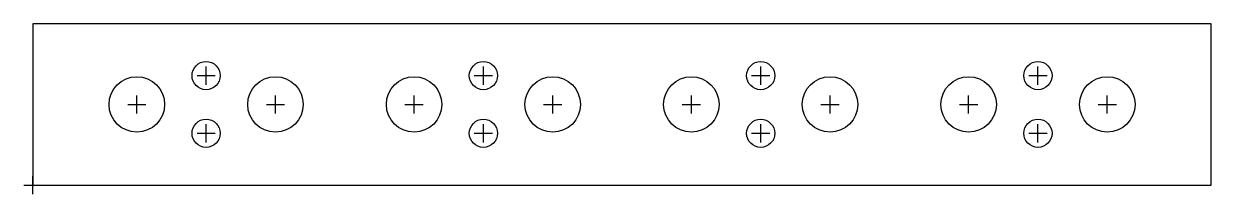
# Model space of a CAD drawing. Header units: inches. Extents: x -0.04 to 5.1, y -0.04 to 0.7.
import ezdxf

# ---------------------------------------------------------------- set-up
doc = ezdxf.new("R2010")
doc.units = ezdxf.units.IN
doc.header["$MEASUREMENT"] = 0
doc.layers.add('Contour', color=7, linetype='CONTINUOUS')

msp = doc.modelspace()

# ---------------------------------------------------------------- linework, layer by layer
at = {"layer": 'Contour', "color": 7, "linetype": 'CONTINUOUS'}
for p, q in [((5.1, 0.7), (0, 0.7)), ((0, 0.7), (0, 0.7)), ((0, 0.7), (0, 0)), ((5.1, 0), (5.1, 0.7)), ((5.1, 0.7), (5.1, 0.7)), ((0.75, 0.43563), (0.75, 0.51437)), ((1.95, 0.43563), (1.95, 0.51437)), ((3.15, 0.43563), (3.15, 0.51437)), ((4.35, 0.43563), (4.35, 0.51437)), ((0.71063, 0.475), (0.78937, 0.475)), ((1.91063, 0.475), (1.98937, 0.475)), ((3.11063, 0.475), (3.18937, 0.475)), ((4.31063, 0.475), (4.38937, 0.475)), ((0.45, 0.31063), (0.45, 0.38937)), ((1.05, 0.31063), (1.05, 0.38937)), ((1.65, 0.31063), (1.65, 0.38937)), ((2.25, 0.31063), (2.25, 0.38937)), ((2.85, 0.31063), (2.85, 0.38937)), ((3.45, 0.31063), (3.45, 0.38937)), ((4.05, 0.31063), (4.05, 0.38937)), ((4.65, 0.31063), (4.65, 0.38937)), ((0.41063, 0.35), (0.48937, 0.35)), ((1.01063, 0.35), (1.08937, 0.35)), ((1.61063, 0.35), (1.68937, 0.35)), ((2.21063, 0.35), (2.28937, 0.35)), ((2.81063, 0.35), (2.88937, 0.35)), ((3.41063, 0.35), (3.48937, 0.35)), ((4.01063, 0.35), (4.08937, 0.35)), ((4.61063, 0.35), (4.68937, 0.35)), ((0.75, 0.18563), (0.75, 0.26437)), ((1.95, 0.18563), (1.95, 0.26437)), ((3.15, 0.18563), (3.15, 0.26437)), ((4.35, 0.18563), (4.35, 0.26437)), ((0.71063, 0.225), (0.78937, 0.225)), ((1.91063, 0.225), (1.98937, 0.225)), ((3.11063, 0.225), (3.18937, 0.225)), ((4.31063, 0.225), (4.38937, 0.225)), ((-0.03937, 0), (0.03937, 0)), ((0, -0.03937), (0, 0.03937)), ((0, 0), (0, 0)), ((0, 0), (5.1, 0)), ((5.1, 0), (5.1, 0))]:
    msp.add_line(p, q, dxfattribs=at)
for centre, radius in [((0.75, 0.475), 0.06102), ((1.95, 0.475), 0.06102), ((3.15, 0.475), 0.06102), ((4.35, 0.475), 0.06102), ((0.45, 0.35), 0.12008), ((1.05, 0.35), 0.12008), ((1.65, 0.35), 0.12008), ((2.25, 0.35), 0.12008), ((2.85, 0.35), 0.12008), ((3.45, 0.35), 0.12008), ((4.05, 0.35), 0.12008), ((4.65, 0.35), 0.12008), ((0.75, 0.225), 0.06102), ((1.95, 0.225), 0.06102), ((3.15, 0.225), 0.06102), ((4.35, 0.225), 0.06102)]:
    msp.add_circle(centre, radius, dxfattribs=at)

doc.saveas('drawing.dxf')
